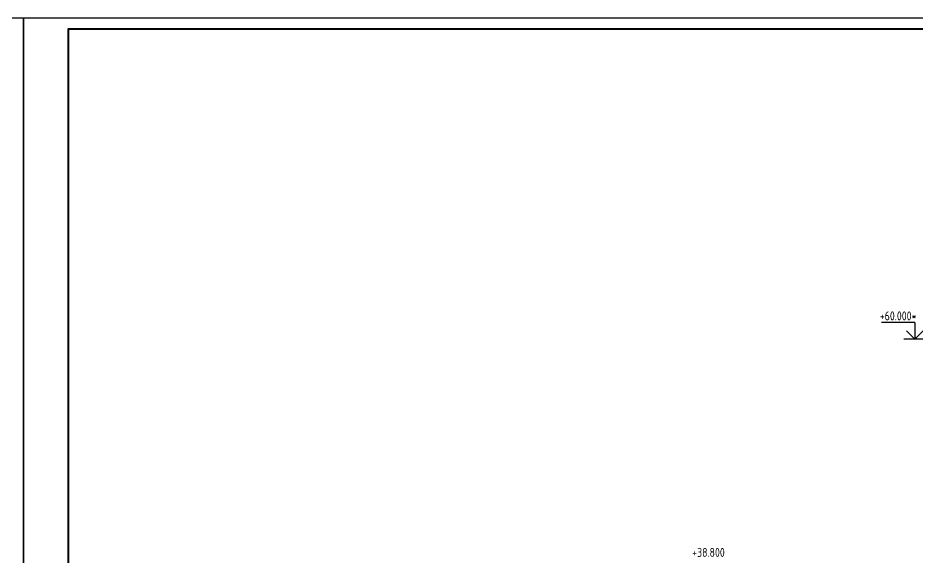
# Model space of a CAD drawing. Extents: x -50000 to 1632000, y -47600 to 308800.
# Drawn here: x 454100 to 534782, y 260400 to 308800 of the extents above; entities that cross this region are included whole.
import ezdxf
from ezdxf.enums import TextEntityAlignment as Align

# ---------------------------------------------------------------- set-up
doc = ezdxf.new("R2010")
doc.units = 0
doc.header["$MEASUREMENT"] = 0
doc.layers.get('Defpoints').update_dxf_attribs({"color": 6})
doc.layers.add('1', color=7, linetype='Continuous')
doc.styles.get("Standard").update_dxf_attribs({"font": 'isocpeur.ttf'})

msp = doc.modelspace()

# ---------------------------------------------------------------- linework, layer by layer
at = {"layer": '1', "linetype": 'Continuous'}
for p, q in [((534500, 281500), (531500, 281500)), ((534500, 281500), (534500, 280000)), ((536500, 280000), (533500, 280000)), ((534500, 280000), (533750, 280750)), ((535250, 280750), (534500, 280000))]:
    msp.add_line(p, q, dxfattribs=at)
at = {"layer": '1', "linetype": 'Continuous', "lineweight": 40, "flags": 128}
msp.add_lwpolyline([(458600, 191000), (621800, 191000), (621800, 307800), (458600, 307800)], close=True, dxfattribs=at)
at = {"layer": 'Defpoints'}
for points in [[(286400, 190000), (454600, 190000), (454600, 308800), (286400, 308800)], [(454600, 190000), (622800, 190000), (622800, 308800), (454600, 308800)], [(454600, 190000), (622800, 190000), (622800, 308800), (454600, 308800)]]:
    msp.add_lwpolyline(points, close=True, dxfattribs=at)

# ---------------------------------------------------------------- texts
at = {"layer": '1', "width": 0.8}
for s, p in [('+60.000*', (533000, 282100)), ('+38.800', (516000, 260900))]:
    msp.add_text(s, height=800, dxfattribs=at).set_placement(p, align=Align.MIDDLE_CENTER)

doc.saveas('drawing.dxf')
